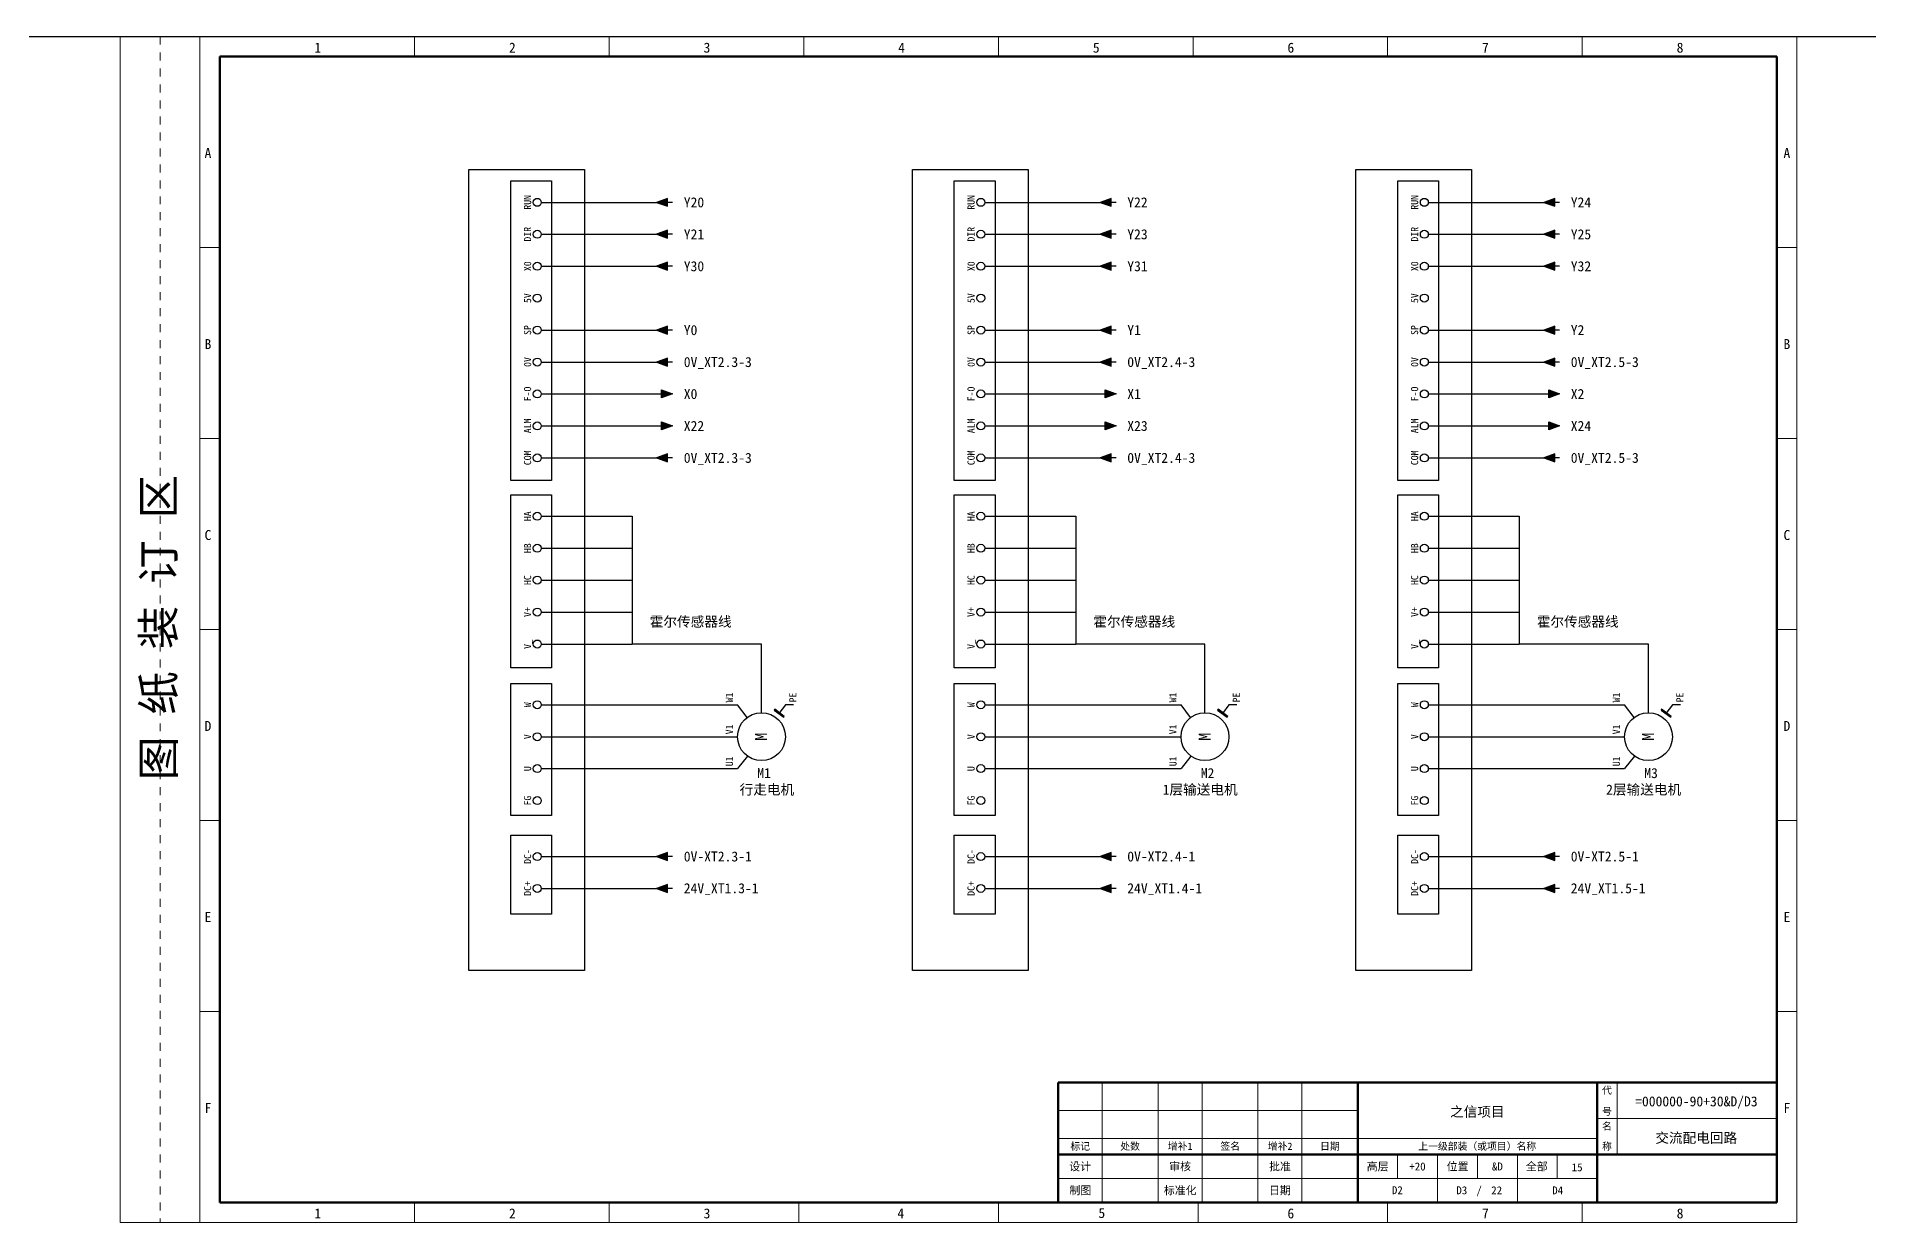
# Model space of a CAD drawing. Header units: millimetres. Extents: x -274 to 12554, y 2463 to 2760.
# Drawn here: x 1516.7 to 1975.5, y 2463.4 to 2760.4 of the extents above; entities that cross this region are included whole.
import ezdxf
from ezdxf.enums import TextEntityAlignment as Align

# ---------------------------------------------------------------- set-up
doc = ezdxf.new("R2010")
doc.units = ezdxf.units.MM
doc.linetypes.add('EPL_DASH', pattern=[1, 0.5, -0.5])
for name, color, linetype, lineweight in [('EPLAN201', 73, 'Continuous', 35), ('EPLAN300', 5, 'Continuous', 5), ('EPLAN302', 5, 'Continuous', 25), ('EPLAN311', 1, 'Continuous', 25), ('EPLAN400', 5, 'Continuous', 35), ('EPLAN403', 5, 'Continuous', 35), ('EPLAN420', 7, 'Continuous', 35), ('EPLAN451', 73, 'Continuous', 35), ('EPLAN452', 73, 'Continuous', 35), ('EPLAN453', 73, 'Continuous', 35)]:
    doc.layers.add(name, color=color, linetype=linetype, lineweight=lineweight)
doc.styles.add('宋体', font='')
doc.styles.get('宋体').set_extended_font_data('宋体')

msp = doc.modelspace()

# ---------------------------------------------------------------- hatches: boundary and pattern name
at = {"layer": 'EPLAN300', "linetype": 'Continuous', "lineweight": 25, "ltscale": 4}
for points in [[(1703.81, 2589.91), (1703.96, 2590.12), (1701.55, 2591.91), (1701.4, 2591.7)], [(1814.9, 2589.91), (1815.05, 2590.12), (1812.64, 2591.91), (1812.49, 2591.7)], [(1925.99, 2589.91), (1926.14, 2590.12), (1923.73, 2591.91), (1923.58, 2591.7)]]:
    msp.add_hatch(color=5, dxfattribs=at).paths.add_polyline_path(points, flags=0)
at = {"layer": 'EPLAN311', "linetype": 'Continuous', "lineweight": 25, "ltscale": 4}
for points in [[(1674.74, 2719.88), (1671.99, 2718.88), (1674.74, 2717.88)], [(1785.84, 2719.88), (1783.09, 2718.88), (1785.84, 2717.88)], [(1896.93, 2719.88), (1894.18, 2718.88), (1896.93, 2717.88)], [(1674.74, 2711.88), (1671.99, 2710.88), (1674.74, 2709.88)], [(1785.84, 2711.88), (1783.09, 2710.88), (1785.84, 2709.88)], [(1896.93, 2711.88), (1894.18, 2710.88), (1896.93, 2709.88)], [(1674.74, 2703.88), (1671.99, 2702.88), (1674.74, 2701.88)], [(1785.84, 2703.88), (1783.09, 2702.88), (1785.84, 2701.88)], [(1896.93, 2703.88), (1894.18, 2702.88), (1896.93, 2701.88)], [(1674.74, 2687.88), (1671.99, 2686.88), (1674.74, 2685.88)], [(1785.84, 2687.9), (1783.09, 2686.9), (1785.84, 2685.9)], [(1896.93, 2687.9), (1894.18, 2686.9), (1896.93, 2685.9)], [(1674.74, 2679.88), (1671.99, 2678.88), (1674.74, 2677.88)], [(1785.84, 2679.88), (1783.09, 2678.88), (1785.84, 2677.88)], [(1896.93, 2679.88), (1894.18, 2678.88), (1896.93, 2677.88)], [(1673.24, 2671.88), (1675.99, 2670.88), (1673.24, 2669.88)], [(1784.34, 2671.88), (1787.09, 2670.88), (1784.34, 2669.88)], [(1895.43, 2671.88), (1898.18, 2670.88), (1895.43, 2669.88)], [(1673.24, 2663.88), (1675.99, 2662.88), (1673.24, 2661.88)], [(1784.34, 2663.88), (1787.09, 2662.88), (1784.34, 2661.88)], [(1895.43, 2663.88), (1898.18, 2662.88), (1895.43, 2661.88)], [(1674.74, 2655.88), (1671.99, 2654.88), (1674.74, 2653.88)], [(1785.84, 2655.88), (1783.09, 2654.88), (1785.84, 2653.88)], [(1896.93, 2655.88), (1894.18, 2654.88), (1896.93, 2653.88)], [(1674.74, 2556.02), (1671.99, 2555.02), (1674.74, 2554.02)], [(1785.84, 2556.02), (1783.09, 2555.02), (1785.84, 2554.02)], [(1896.93, 2556.02), (1894.18, 2555.02), (1896.93, 2554.02)], [(1674.74, 2548.02), (1671.99, 2547.02), (1674.74, 2546.02)], [(1785.84, 2548.02), (1783.09, 2547.02), (1785.84, 2546.02)], [(1896.93, 2548.02), (1894.18, 2547.02), (1896.93, 2546.02)]]:
    msp.add_hatch(color=1, dxfattribs=at).paths.add_polyline_path(points, flags=0)

# ---------------------------------------------------------------- linework, layer by layer
at = {"color": 5}
for p, q in [((145.55, 2760.38), (12554.42, 2760.38)), ((1643.09, 2718.88), (1674.3, 2718.88)), ((1754.19, 2718.88), (1785.39, 2718.88)), ((1865.28, 2718.88), (1896.48, 2718.88)), ((1643.09, 2710.88), (1674.3, 2710.88)), ((1754.19, 2710.88), (1785.39, 2710.88)), ((1865.28, 2710.88), (1896.48, 2710.88)), ((1643.09, 2702.88), (1674.3, 2702.88)), ((1754.19, 2702.88), (1785.39, 2702.88)), ((1865.28, 2702.88), (1896.48, 2702.88)), ((1643.09, 2686.88), (1674.3, 2686.88)), ((1754.19, 2686.9), (1785.39, 2686.9)), ((1865.28, 2686.9), (1896.48, 2686.9)), ((1643.09, 2678.88), (1674.3, 2678.88)), ((1754.19, 2678.88), (1785.39, 2678.88)), ((1865.28, 2678.88), (1896.48, 2678.88)), ((1643.09, 2670.88), (1674.3, 2670.88)), ((1754.19, 2670.88), (1785.39, 2670.88)), ((1865.28, 2670.88), (1896.48, 2670.88)), ((1643.09, 2662.88), (1674.3, 2662.88)), ((1754.19, 2662.88), (1785.39, 2662.88)), ((1865.28, 2662.88), (1896.48, 2662.88)), ((1643.09, 2654.88), (1674.3, 2654.88)), ((1754.19, 2654.88), (1785.39, 2654.88)), ((1865.28, 2654.88), (1896.48, 2654.88)), ((1643.09, 2640.25), (1665.86, 2640.25)), ((1665.86, 2640.25), (1665.86, 2608.25)), ((1754.19, 2640.25), (1776.95, 2640.25)), ((1776.95, 2640.25), (1776.95, 2608.25)), ((1865.28, 2640.25), (1888.05, 2640.25)), ((1888.05, 2640.25), (1888.05, 2608.25)), ((1643.09, 2632.25), (1665.86, 2632.25)), ((1754.19, 2632.25), (1776.95, 2632.25)), ((1865.28, 2632.25), (1888.05, 2632.25)), ((1643.09, 2624.25), (1665.86, 2624.25)), ((1754.19, 2624.25), (1776.95, 2624.25)), ((1865.28, 2624.25), (1888.05, 2624.25)), ((1643.09, 2616.25), (1665.86, 2616.25)), ((1754.19, 2616.25), (1776.95, 2616.25)), ((1865.28, 2616.25), (1888.05, 2616.25)), ((1643.09, 2608.25), (1665.86, 2608.25)), ((1698.25, 2608.25), (1665.86, 2608.25)), ((1698.25, 2591.03), (1698.25, 2608.25)), ((1754.19, 2608.25), (1776.95, 2608.25)), ((1809.34, 2608.25), (1776.95, 2608.25)), ((1809.34, 2591.03), (1809.34, 2608.25)), ((1865.28, 2608.25), (1888.05, 2608.25)), ((1920.43, 2608.25), (1888.05, 2608.25)), ((1920.43, 2591.03), (1920.43, 2608.25)), ((1643.09, 2593.03), (1690.25, 2593.03)), ((1754.19, 2593.03), (1801.34, 2593.03)), ((1865.28, 2593.03), (1912.43, 2593.03)), ((1643.09, 2585.03), (1690.25, 2585.03)), ((1754.19, 2585.03), (1801.34, 2585.03)), ((1865.28, 2585.03), (1912.43, 2585.03)), ((1643.09, 2577.03), (1690.25, 2577.03)), ((1754.19, 2577.03), (1801.34, 2577.03)), ((1865.28, 2577.03), (1912.43, 2577.03)), ((1643.09, 2555.02), (1671.99, 2555.02)), ((1754.19, 2555.02), (1783.09, 2555.02)), ((1865.28, 2555.02), (1894.18, 2555.02)), ((1643.09, 2547.02), (1671.99, 2547.02)), ((1754.19, 2547.02), (1783.09, 2547.02)), ((1865.28, 2547.02), (1894.18, 2547.02))]:
    msp.add_line(p, q, dxfattribs=at)
for points in [[(1624.97, 2727.12), (1653.95, 2727.12), (1653.95, 2526.5), (1624.97, 2526.5)], [(1736.07, 2727.12), (1765.04, 2727.12), (1765.04, 2526.5), (1736.07, 2526.5)], [(1847.16, 2727.12), (1876.13, 2727.12), (1876.13, 2526.5), (1847.16, 2526.5)], [(1635.44, 2724.24), (1645.68, 2724.24), (1645.68, 2649.23), (1635.44, 2649.23)], [(1746.53, 2724.24), (1756.78, 2724.24), (1756.78, 2649.23), (1746.53, 2649.23)], [(1857.62, 2724.24), (1867.87, 2724.24), (1867.87, 2649.23), (1857.62, 2649.23)], [(1635.44, 2645.61), (1645.68, 2645.61), (1645.68, 2602.27), (1635.44, 2602.27)], [(1746.53, 2645.61), (1756.78, 2645.61), (1756.78, 2602.27), (1746.53, 2602.27)], [(1857.62, 2645.61), (1867.87, 2645.61), (1867.87, 2602.27), (1857.62, 2602.27)], [(1635.44, 2598.39), (1645.68, 2598.39), (1645.68, 2565.29), (1635.44, 2565.29)], [(1746.53, 2598.39), (1756.78, 2598.39), (1756.78, 2565.29), (1746.53, 2565.29)], [(1857.62, 2598.39), (1867.87, 2598.39), (1867.87, 2565.29), (1857.62, 2565.29)], [(1635.44, 2560.38), (1645.68, 2560.38), (1645.68, 2540.56), (1635.44, 2540.56)], [(1746.53, 2560.38), (1756.78, 2560.38), (1756.78, 2540.56), (1746.53, 2540.56)], [(1857.62, 2560.38), (1867.87, 2560.38), (1867.87, 2540.56), (1857.62, 2540.56)]]:
    msp.add_lwpolyline(points, close=True, dxfattribs=at)
at = {"layer": 'EPLAN201', "color": 4, "linetype": 'Continuous', "lineweight": 20, "ltscale": 12}
for p, q in [((1537.59, 2760.38), (1957.59, 2760.38)), ((1537.59, 2463.38), (1537.59, 2760.38)), ((1611.34, 2760.38), (1611.34, 2755.38)), ((1660.09, 2760.38), (1660.09, 2755.38)), ((1708.84, 2760.38), (1708.84, 2755.38)), ((1757.59, 2755.38), (1757.59, 2760.38)), ((1806.34, 2760.38), (1806.34, 2755.38)), ((1855.09, 2760.38), (1855.09, 2755.38)), ((1903.84, 2760.38), (1903.84, 2755.38)), ((1957.59, 2760.38), (1957.59, 2463.38)), ((1557.59, 2707.55), (1562.59, 2707.55)), ((1952.59, 2707.55), (1957.59, 2707.55)), ((1557.59, 2659.72), (1562.59, 2659.72)), ((1952.59, 2659.72), (1957.59, 2659.72)), ((1557.59, 2611.88), (1562.59, 2611.88)), ((1952.59, 2611.88), (1957.59, 2611.88)), ((1557.59, 2564.05), (1562.59, 2564.05)), ((1952.59, 2564.05), (1957.59, 2564.05)), ((1557.59, 2516.22), (1562.59, 2516.22)), ((1952.59, 2516.22), (1957.59, 2516.22)), ((1907.59, 2489.38), (1952.59, 2489.38)), ((1857.59, 2480.38), (1857.59, 2474.38)), ((1867.59, 2480.38), (1867.59, 2474.38)), ((1877.59, 2480.38), (1877.59, 2474.38)), ((1887.59, 2480.38), (1887.59, 2474.38)), ((1897.59, 2480.38), (1897.59, 2474.38)), ((1772.59, 2474.38), (1907.59, 2474.38)), ((1867.59, 2474.38), (1867.59, 2468.38)), ((1887.59, 2474.38), (1887.59, 2468.38)), ((1611.34, 2468.38), (1611.34, 2463.38)), ((1660.09, 2468.38), (1660.09, 2463.38)), ((1707.59, 2463.38), (1707.59, 2468.38)), ((1757.59, 2468.38), (1757.59, 2463.38)), ((1807.59, 2463.38), (1807.59, 2468.38)), ((1855.09, 2468.38), (1855.09, 2463.38)), ((1903.84, 2468.38), (1903.84, 2463.38)), ((1957.59, 2463.38), (1537.59, 2463.38))]:
    msp.add_line(p, q, dxfattribs=at)
at = {"layer": 'EPLAN201', "color": 4, "linetype": 'EPL_DASH', "lineweight": 20, "ltscale": 4}
msp.add_line((1547.59, 2760.38), (1547.59, 2463.38), dxfattribs=at)
at = {"layer": 'EPLAN201', "color": 4, "linetype": 'Continuous', "lineweight": 20, "ltscale": 4}
for p, q in [((1557.59, 2463.38), (1557.59, 2760.38)), ((1783.59, 2468.38), (1783.59, 2498.38)), ((1797.59, 2468.38), (1797.59, 2498.38)), ((1808.59, 2468.38), (1808.59, 2498.38)), ((1822.59, 2468.38), (1822.59, 2498.38)), ((1833.56, 2468.45), (1833.56, 2498.45)), ((1912.59, 2480.38), (1912.59, 2498.38)), ((1772.59, 2491.38), (1847.59, 2491.38)), ((1772.59, 2484.38), (1907.59, 2484.38))]:
    msp.add_line(p, q, dxfattribs=at)
at = {"layer": 'EPLAN201', "color": 4, "linetype": 'Continuous', "lineweight": 50, "ltscale": 12}
for p, q in [((1952.59, 2755.38), (1562.59, 2755.38)), ((1772.59, 2468.38), (1772.59, 2498.38)), ((1847.59, 2468.38), (1847.59, 2498.38)), ((1907.59, 2468.38), (1907.59, 2498.38)), ((1772.59, 2480.38), (1952.59, 2480.38)), ((1562.59, 2468.38), (1952.59, 2468.38))]:
    msp.add_line(p, q, dxfattribs=at)
at = {"layer": 'EPLAN201', "color": 4, "linetype": 'Continuous', "lineweight": 50, "ltscale": 4}
for p, q in [((1562.59, 2755.38), (1562.59, 2468.38)), ((1952.59, 2755.38), (1952.59, 2468.38)), ((1772.59, 2498.38), (1952.59, 2498.38))]:
    msp.add_line(p, q, dxfattribs=at)
at = {"layer": 'EPLAN201', "color": 4, "linetype": 'Continuous', "lineweight": 15, "ltscale": 12}
for p, q in [((1757.59, 2468.38), (1757.59, 2463.38)), ((1707.59, 2463.38), (1807.59, 2463.38))]:
    msp.add_line(p, q, dxfattribs=at)
at = {"layer": 'EPLAN201', "color": 4, "linetype": 'Continuous', "lineweight": 35, "ltscale": 12}
msp.add_line((1772.59, 2468.38), (1952.59, 2468.38), dxfattribs=at)
at = {"layer": 'EPLAN300', "color": 5, "linetype": 'Continuous', "lineweight": 25, "ltscale": 4}
for p, q in [((1690.25, 2593.03), (1692.25, 2593.03)), ((1694.65, 2589.83), (1692.25, 2593.03)), ((1704.25, 2593.03), (1702.6, 2590.81)), ((1706.25, 2593.03), (1704.25, 2593.03)), ((1801.34, 2593.03), (1803.34, 2593.03)), ((1805.74, 2589.83), (1803.34, 2593.03)), ((1815.34, 2593.03), (1813.69, 2590.81)), ((1817.34, 2593.03), (1815.34, 2593.03)), ((1912.43, 2593.03), (1914.43, 2593.03)), ((1916.83, 2589.83), (1914.43, 2593.03)), ((1926.43, 2593.03), (1924.79, 2590.81)), ((1928.43, 2593.03), (1926.43, 2593.03)), ((1690.25, 2585.03), (1692.25, 2585.03)), ((1801.34, 2585.03), (1803.34, 2585.03)), ((1912.43, 2585.03), (1914.43, 2585.03)), ((1694.72, 2580.18), (1692.25, 2577.03)), ((1805.81, 2580.18), (1803.34, 2577.03)), ((1916.9, 2580.18), (1914.43, 2577.03))]:
    msp.add_line(p, q, dxfattribs=at)
at = {"layer": 'EPLAN300', "color": 5, "linetype": 'Continuous', "lineweight": 25}
for p, q in [((1690.25, 2577.03), (1692.25, 2577.03)), ((1801.34, 2577.03), (1803.34, 2577.03)), ((1912.43, 2577.03), (1914.43, 2577.03))]:
    msp.add_line(p, q, dxfattribs=at)
at = {"layer": 'EPLAN300', "color": 5, "linetype": 'Continuous', "lineweight": 25, "ltscale": 4}
for points in [[(1703.81, 2589.91), (1703.96, 2590.12), (1701.55, 2591.91), (1701.4, 2591.7)], [(1814.9, 2589.91), (1815.05, 2590.12), (1812.64, 2591.91), (1812.49, 2591.7)], [(1925.99, 2589.91), (1926.14, 2590.12), (1923.73, 2591.91), (1923.58, 2591.7)]]:
    msp.add_lwpolyline(points, close=True, dxfattribs=at)
for centre in [(1698.25, 2585.03), (1809.34, 2585.03), (1920.43, 2585.03)]:
    msp.add_circle(centre, 6, dxfattribs=at)
at = {"layer": 'EPLAN302', "color": 5, "linetype": 'Continuous', "lineweight": 25, "ltscale": 4}
for centre in [(1642.09, 2718.88), (1753.19, 2718.88), (1864.28, 2718.88), (1642.09, 2710.88), (1753.19, 2710.88), (1864.28, 2710.88), (1642.09, 2702.88), (1753.19, 2702.88), (1864.28, 2702.88), (1642.09, 2694.88), (1753.19, 2694.88), (1864.28, 2694.88), (1642.09, 2686.88), (1753.19, 2686.88), (1864.28, 2686.88), (1642.09, 2678.88), (1753.19, 2678.88), (1864.28, 2678.88), (1642.09, 2670.88), (1753.19, 2670.88), (1864.28, 2670.88), (1642.09, 2662.88), (1753.19, 2662.88), (1864.28, 2662.88), (1642.09, 2654.88), (1753.19, 2654.88), (1864.28, 2654.88), (1642.09, 2640.25), (1753.19, 2640.25), (1864.28, 2640.25), (1642.09, 2632.25), (1753.19, 2632.25), (1864.28, 2632.25), (1642.09, 2624.25), (1753.19, 2624.25), (1864.28, 2624.25), (1642.09, 2616.25), (1753.19, 2616.25), (1864.28, 2616.25), (1642.09, 2608.25), (1753.19, 2608.25), (1864.28, 2608.25), (1642.09, 2593.03), (1753.19, 2593.03), (1864.28, 2593.03), (1642.09, 2585.03), (1753.19, 2585.03), (1864.28, 2585.03), (1642.09, 2577.03), (1753.19, 2577.03), (1864.28, 2577.03), (1642.09, 2569.03), (1753.19, 2569.03), (1864.28, 2569.03), (1642.09, 2555.02), (1753.19, 2555.02), (1864.28, 2555.02), (1642.09, 2547.02), (1753.19, 2547.02), (1864.28, 2547.02)]:
    msp.add_circle(centre, 1, dxfattribs=at)
at = {"layer": 'EPLAN311', "color": 1, "linetype": 'Continuous', "lineweight": 25, "ltscale": 4}
for p, q in [((1675.99, 2718.88), (1674.74, 2718.88)), ((1787.09, 2718.88), (1785.84, 2718.88)), ((1898.18, 2718.88), (1896.93, 2718.88)), ((1675.99, 2710.88), (1674.74, 2710.88)), ((1787.09, 2710.88), (1785.84, 2710.88)), ((1898.18, 2710.88), (1896.93, 2710.88)), ((1675.99, 2702.88), (1674.74, 2702.88)), ((1787.09, 2702.88), (1785.84, 2702.88)), ((1898.18, 2702.88), (1896.93, 2702.88)), ((1675.99, 2686.88), (1674.74, 2686.88)), ((1787.09, 2686.9), (1785.84, 2686.9)), ((1898.18, 2686.9), (1896.93, 2686.9)), ((1675.99, 2678.88), (1674.74, 2678.88)), ((1787.09, 2678.88), (1785.84, 2678.88)), ((1898.18, 2678.88), (1896.93, 2678.88)), ((1671.99, 2670.88), (1673.24, 2670.88)), ((1675.99, 2670.88), (1674.74, 2670.88)), ((1783.09, 2670.88), (1784.34, 2670.88)), ((1787.09, 2670.88), (1785.84, 2670.88)), ((1894.18, 2670.88), (1895.43, 2670.88)), ((1898.18, 2670.88), (1896.93, 2670.88)), ((1671.99, 2662.88), (1673.24, 2662.88)), ((1675.99, 2662.88), (1674.74, 2662.88)), ((1783.09, 2662.88), (1784.34, 2662.88)), ((1787.09, 2662.88), (1785.84, 2662.88)), ((1894.18, 2662.88), (1895.43, 2662.88)), ((1898.18, 2662.88), (1896.93, 2662.88)), ((1675.99, 2654.88), (1674.74, 2654.88)), ((1787.09, 2654.88), (1785.84, 2654.88)), ((1898.18, 2654.88), (1896.93, 2654.88)), ((1675.99, 2555.02), (1674.74, 2555.02)), ((1787.09, 2555.02), (1785.84, 2555.02)), ((1898.18, 2555.02), (1896.93, 2555.02)), ((1675.99, 2547.02), (1674.74, 2547.02)), ((1787.09, 2547.02), (1785.84, 2547.02)), ((1898.18, 2547.02), (1896.93, 2547.02))]:
    msp.add_line(p, q, dxfattribs=at)
for points in [[(1674.74, 2719.88), (1671.99, 2718.88), (1674.74, 2717.88)], [(1785.84, 2719.88), (1783.09, 2718.88), (1785.84, 2717.88)], [(1896.93, 2719.88), (1894.18, 2718.88), (1896.93, 2717.88)], [(1674.74, 2711.88), (1671.99, 2710.88), (1674.74, 2709.88)], [(1785.84, 2711.88), (1783.09, 2710.88), (1785.84, 2709.88)], [(1896.93, 2711.88), (1894.18, 2710.88), (1896.93, 2709.88)], [(1674.74, 2703.88), (1671.99, 2702.88), (1674.74, 2701.88)], [(1785.84, 2703.88), (1783.09, 2702.88), (1785.84, 2701.88)], [(1896.93, 2703.88), (1894.18, 2702.88), (1896.93, 2701.88)], [(1674.74, 2687.88), (1671.99, 2686.88), (1674.74, 2685.88)], [(1785.84, 2687.9), (1783.09, 2686.9), (1785.84, 2685.9)], [(1896.93, 2687.9), (1894.18, 2686.9), (1896.93, 2685.9)], [(1674.74, 2679.88), (1671.99, 2678.88), (1674.74, 2677.88)], [(1785.84, 2679.88), (1783.09, 2678.88), (1785.84, 2677.88)], [(1896.93, 2679.88), (1894.18, 2678.88), (1896.93, 2677.88)], [(1673.24, 2671.88), (1675.99, 2670.88), (1673.24, 2669.88)], [(1784.34, 2671.88), (1787.09, 2670.88), (1784.34, 2669.88)], [(1895.43, 2671.88), (1898.18, 2670.88), (1895.43, 2669.88)], [(1673.24, 2663.88), (1675.99, 2662.88), (1673.24, 2661.88)], [(1784.34, 2663.88), (1787.09, 2662.88), (1784.34, 2661.88)], [(1895.43, 2663.88), (1898.18, 2662.88), (1895.43, 2661.88)], [(1674.74, 2655.88), (1671.99, 2654.88), (1674.74, 2653.88)], [(1785.84, 2655.88), (1783.09, 2654.88), (1785.84, 2653.88)], [(1896.93, 2655.88), (1894.18, 2654.88), (1896.93, 2653.88)], [(1674.74, 2556.02), (1671.99, 2555.02), (1674.74, 2554.02)], [(1785.84, 2556.02), (1783.09, 2555.02), (1785.84, 2554.02)], [(1896.93, 2556.02), (1894.18, 2555.02), (1896.93, 2554.02)], [(1674.74, 2548.02), (1671.99, 2547.02), (1674.74, 2546.02)], [(1785.84, 2548.02), (1783.09, 2547.02), (1785.84, 2546.02)], [(1896.93, 2548.02), (1894.18, 2547.02), (1896.93, 2546.02)]]:
    msp.add_lwpolyline(points, close=True, dxfattribs=at)

# ---------------------------------------------------------------- texts
at = {"layer": 'EPLAN201', "color": 4, "style": '宋体'}
msp.add_text('图 纸 装 订 区', height=8.016, rotation=90, dxfattribs=at).set_placement((1543.19, 2612.38), align=Align.TOP_CENTER)
for s, height, p in [('代', 1.8, (1910.03, 2496.46)), ('号', 1.8, (1910.03, 2491.2)), ('名', 1.8, (1910.03, 2487.46)), ('标记', 1.804, (1778.1, 2482.45)), ('处数', 1.804, (1790.59, 2482.45)), ('增补1', 1.804, (1803.12, 2482.45)), ('签名', 1.804, (1815.65, 2482.45)), ('增补2', 1.804, (1828.15, 2482.45)), ('日期', 1.804, (1840.62, 2482.45)), ('上一级部装（或项目）名称', 1.8036, (1877.53, 2482.45)), ('称', 1.8, (1910.03, 2482.44)), ('设计', 2.004, (1778.06, 2477.38)), ('审核', 2.004, (1803.11, 2477.38)), ('批准', 2.004, (1828.12, 2477.38)), ('高层', 2.004, (1852.6, 2477.38)), ('位置', 2.004, (1872.62, 2477.38)), ('全部', 2.004, (1892.45, 2477.38)), ('制图', 2.004, (1778.11, 2471.39)), ('标准化', 2.004, (1803.13, 2471.39)), ('日期', 2.004, (1828.1, 2471.39)), ('/', 2, (1878, 2471.41))]:
    msp.add_text(s, height=height, dxfattribs=at).set_placement(p, align=Align.MIDDLE_CENTER)
at = {"layer": 'EPLAN300', "color": 5, "style": '宋体'}
for p in [(1698.14, 2585.03), (1809.24, 2585.03), (1920.33, 2585.03)]:
    msp.add_text('M', height=3.01, rotation=90, dxfattribs=at).set_placement(p, align=Align.MIDDLE_CENTER)
at = {"layer": 'EPLAN400', "color": 5, "style": '宋体'}
for p in [(1690.77, 2613.85), (1801.87, 2613.85), (1912.96, 2613.85)]:
    msp.add_text('霍尔传感器线', height=2.505, dxfattribs=at).set_placement(p, align=Align.MIDDLE_RIGHT)
at = {"layer": 'EPLAN400', "color": 3, "style": '宋体'}
for s, p in [('M1', (1700.6, 2575.92)), ('M2', (1811.69, 2575.92)), ('M3', (1922.78, 2575.92)), ('行走电机', (1706.43, 2571.79)), ('1层输送电机', (1817.52, 2571.79)), ('2层输送电机', (1928.61, 2571.79))]:
    msp.add_text(s, height=2.505, dxfattribs=at).set_placement(p, align=Align.MIDDLE_RIGHT)
at = {"layer": 'EPLAN403', "color": 5, "style": '宋体'}
for s, p in [('Y20', (1678.78, 2718.88)), ('Y22', (1789.87, 2718.88)), ('Y24', (1900.96, 2718.88)), ('Y21', (1678.78, 2710.88)), ('Y23', (1789.87, 2710.88)), ('Y25', (1900.96, 2710.88)), ('Y30', (1678.78, 2702.88)), ('Y31', (1789.87, 2702.88)), ('Y32', (1900.96, 2702.88)), ('Y0', (1678.78, 2686.88)), ('Y1', (1789.87, 2686.9)), ('Y2', (1900.96, 2686.9)), ('0V_XT2.3-3', (1678.78, 2678.88)), ('0V_XT2.4-3', (1789.87, 2678.88)), ('0V_XT2.5-3', (1900.96, 2678.88)), ('X0', (1678.78, 2670.88)), ('X1', (1789.87, 2670.88)), ('X2', (1900.96, 2670.88)), ('X22', (1678.78, 2662.88)), ('X23', (1789.87, 2662.88)), ('X24', (1900.96, 2662.88)), ('0V_XT2.3-3', (1678.78, 2654.88)), ('0V_XT2.4-3', (1789.87, 2654.88)), ('0V_XT2.5-3', (1900.96, 2654.88)), ('0V-XT2.3-1', (1678.78, 2555.03)), ('0V-XT2.4-1', (1789.87, 2555.03)), ('0V-XT2.5-1', (1900.96, 2555.03)), ('24V_XT1.3-1', (1678.78, 2547.08)), ('24V_XT1.4-1', (1789.87, 2547.08)), ('24V_XT1.5-1', (1900.96, 2547.08))]:
    msp.add_text(s, height=2.505, dxfattribs=at).set_placement(p, align=Align.MIDDLE_LEFT)
at = {"layer": 'EPLAN420', "color": 0, "style": '宋体'}
for s, height, p in [('RUN', 1.804, (1641.09, 2718.88)), ('RUN', 1.804, (1752.19, 2718.88)), ('RUN', 1.804, (1863.28, 2718.88)), ('DIR', 1.804, (1641.09, 2710.88)), ('DIR', 1.804, (1752.19, 2710.88)), ('DIR', 1.804, (1863.28, 2710.88)), ('X0', 1.804, (1641.09, 2702.88)), ('X0', 1.804, (1752.19, 2702.88)), ('X0', 1.804, (1863.28, 2702.88)), ('5V', 1.804, (1641.09, 2694.88)), ('5V', 1.804, (1752.19, 2694.88)), ('5V', 1.804, (1863.28, 2694.88)), ('SP', 1.804, (1641.09, 2686.88)), ('SP', 1.804, (1752.19, 2686.88)), ('SP', 1.804, (1863.28, 2686.88)), ('0V', 1.804, (1641.09, 2678.88)), ('0V', 1.804, (1752.19, 2678.88)), ('0V', 1.804, (1863.28, 2678.88)), ('F-O', 1.804, (1641.09, 2670.88)), ('F-O', 1.804, (1752.19, 2670.88)), ('F-O', 1.804, (1863.28, 2670.88)), ('ALM', 1.804, (1641.09, 2662.88)), ('ALM', 1.804, (1752.19, 2662.88)), ('ALM', 1.804, (1863.28, 2662.88)), ('COM', 1.804, (1641.09, 2654.88)), ('COM', 1.804, (1752.19, 2654.88)), ('COM', 1.804, (1863.28, 2654.88)), ('HA', 1.804, (1641.09, 2640.25)), ('HA', 1.804, (1752.19, 2640.25)), ('HA', 1.804, (1863.28, 2640.25)), ('HB', 1.804, (1641.09, 2632.25)), ('HB', 1.804, (1752.19, 2632.25)), ('HB', 1.804, (1863.28, 2632.25)), ('HC', 1.804, (1641.09, 2624.25)), ('HC', 1.804, (1752.19, 2624.25)), ('HC', 1.804, (1863.28, 2624.25)), ('V+', 1.804, (1641.09, 2616.25)), ('V+', 1.804, (1752.19, 2616.25)), ('V+', 1.804, (1863.28, 2616.25)), ('V_', 1.804, (1641.09, 2608.25)), ('V_', 1.804, (1752.19, 2608.25)), ('V_', 1.804, (1863.28, 2608.25)), ('W', 1.8, (1641.09, 2593.03)), ('W', 1.8, (1752.19, 2593.03)), ('W', 1.8, (1863.28, 2593.03)), ('V', 1.8, (1641.09, 2585.03)), ('V', 1.8, (1752.19, 2585.03)), ('V', 1.8, (1863.28, 2585.03)), ('U', 1.8, (1641.09, 2577.03)), ('U', 1.8, (1752.19, 2577.03)), ('U', 1.8, (1863.28, 2577.03)), ('FG', 1.804, (1641.09, 2569.03)), ('FG', 1.804, (1752.19, 2569.03)), ('FG', 1.804, (1863.28, 2569.03)), ('DC-', 1.804, (1641.09, 2555.02)), ('DC-', 1.804, (1752.19, 2555.02)), ('DC-', 1.804, (1863.28, 2555.02)), ('DC+', 1.804, (1641.09, 2547.02)), ('DC+', 1.804, (1752.19, 2547.02)), ('DC+', 1.804, (1863.28, 2547.02))]:
    msp.add_text(s, height=height, rotation=90, dxfattribs=at).set_placement(p, align=Align.BOTTOM_CENTER)
for s, p in [('W1', (1691.65, 2593.63)), ('W1', (1802.74, 2593.63)), ('W1', (1913.83, 2593.63)), ('V1', (1691.65, 2585.63)), ('V1', (1802.74, 2585.63)), ('V1', (1913.83, 2585.63)), ('U1', (1691.65, 2577.63)), ('U1', (1802.74, 2577.63)), ('U1', (1913.83, 2577.63))]:
    msp.add_text(s, height=1.804, rotation=90, dxfattribs=at).set_placement(p, align=Align.BOTTOM_LEFT)
for p in [(1705.21, 2593.63), (1816.3, 2593.63), (1927.39, 2593.63)]:
    msp.add_text('PE', height=1.804, rotation=90, dxfattribs=at).set_placement(p, align=Align.TOP_LEFT)
at = {"layer": 'EPLAN451', "color": 4, "style": '宋体'}
msp.add_text('之信项目', height=2.505, dxfattribs=at).set_placement((1877.56, 2491.1), align=Align.MIDDLE_CENTER)
at = {"layer": 'EPLAN452', "color": 4, "style": '宋体'}
for s, height, p in [('=000000-90+30&D/D3', 2.505, (1932.43, 2493.69)), ('交流配电回路', 2.505, (1932.4, 2484.55)), ('+20', 2.004, (1862.56, 2477.38)), ('&D', 2.004, (1882.58, 2477.38)), ('15', 2.004, (1902.57, 2477.18)), ('D2', 2.004, (1857.52, 2471.44)), ('D4', 2.004, (1897.68, 2471.4))]:
    msp.add_text(s, height=height, dxfattribs=at).set_placement(p, align=Align.MIDDLE_CENTER)
msp.add_text('D3', height=2.004, dxfattribs=at).set_placement((1875.03, 2471.41), align=Align.MIDDLE_RIGHT)
msp.add_text('22', height=2.004, dxfattribs=at).set_placement((1881.04, 2471.41), align=Align.MIDDLE_LEFT)
at = {"layer": 'EPLAN453', "color": 4, "style": '宋体'}
for s, p in [('1', (1587.09, 2757.63)), ('2', (1635.84, 2757.63)), ('3', (1684.59, 2757.63)), ('4', (1733.34, 2757.63)), ('5', (1782.09, 2757.63)), ('6', (1830.84, 2757.63)), ('7', (1879.59, 2757.63)), ('8', (1928.34, 2757.63)), ('A', (1559.59, 2731.22)), ('A', (1955.09, 2731.22)), ('B', (1559.59, 2683.38)), ('B', (1955.09, 2683.38)), ('C', (1559.59, 2635.55)), ('C', (1955.09, 2635.55)), ('D', (1559.59, 2587.72)), ('D', (1955.09, 2587.72)), ('E', (1559.59, 2539.88)), ('E', (1955.09, 2539.88)), ('F', (1559.59, 2492.05)), ('F', (1955.09, 2492.05)), ('1', (1587.09, 2465.63)), ('2', (1635.84, 2465.63)), ('3', (1684.59, 2465.63)), ('4', (1733.15, 2465.67)), ('5', (1783.49, 2465.74)), ('6', (1830.84, 2465.63)), ('7', (1879.59, 2465.63)), ('8', (1928.34, 2465.63))]:
    msp.add_text(s, height=2.5, dxfattribs=at).set_placement(p, align=Align.MIDDLE_CENTER)

doc.saveas('drawing.dxf')
